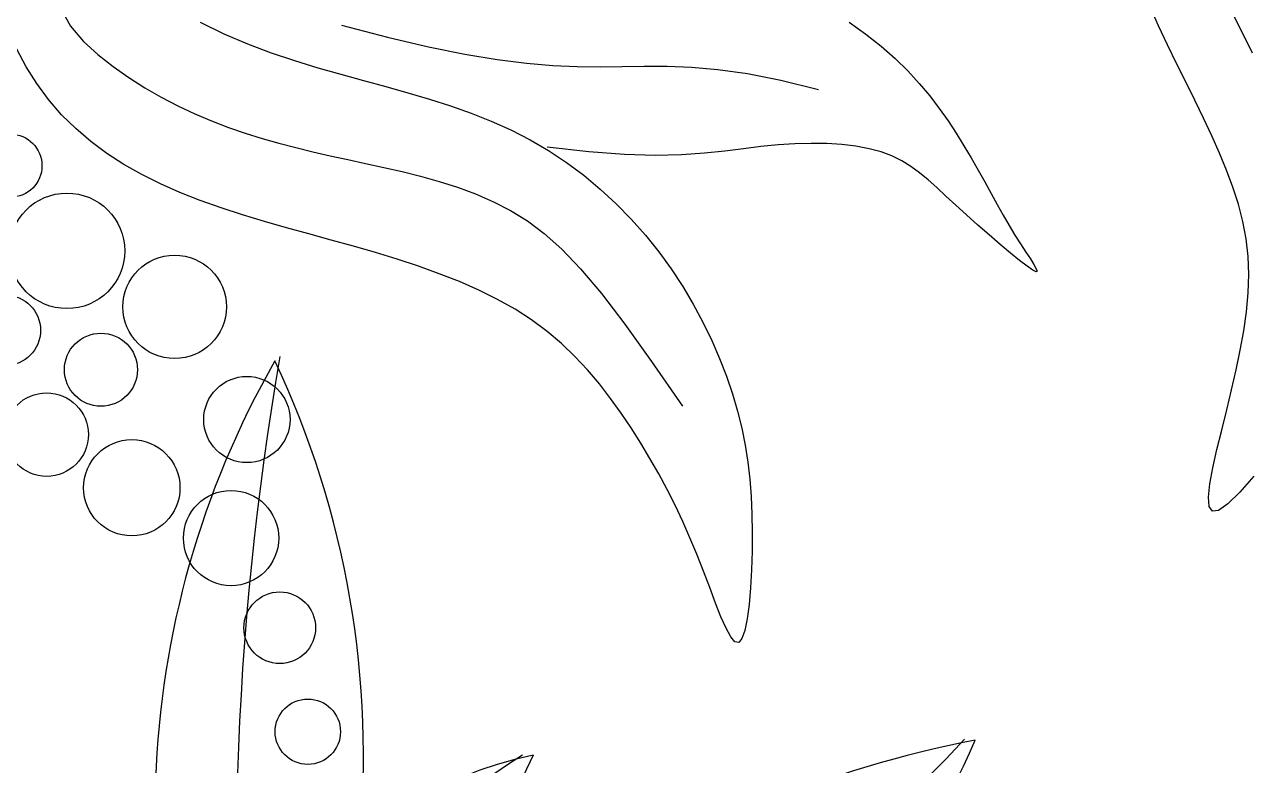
# Model space of a CAD drawing. Header units: millimetres. Extents: x -1030105 to 906887, y -616134 to 1220667.
# Drawn here: x -90820 to -89436, y 566462 to 567300 of the extents above; entities that cross this region are included whole.
import ezdxf

# ---------------------------------------------------------------- set-up
doc = ezdxf.new("R2010")
doc.units = ezdxf.units.MM
doc.header["$MEASUREMENT"] = 0
doc.linetypes.add('DASHED', pattern=[0.75, 0.5, -0.25])
doc.layers.add('A-Furniture', color=143, linetype='Continuous')
doc.layers.add('A-Tree', color=98, linetype='Continuous')
doc.layers.add('A-Wall', color=6, linetype='Continuous', lineweight=9)

# ---------------------------------------------------------------- blocks, each defined once
blk = doc.blocks.new('FUR')
at = {"layer": 'A-Furniture'}
blk.add_spline([(-31577.95049999998, 44170.97072861483), (-34212.45049999998, 44181.97072861483), (-38172.95049999998, 42979.47072861483), (-41005.45049999998, 44156.97072861483), (-44339.45049999998, 43505.47072861483), (-44384.95049999998, 40251.47072861483), (-39976.95049999998, 38315.47072861483), (-37603.95049999998, 38562.47072861483), (-37278.45049999998, 37464.47072861483), (-37613.95049999998, 35077.47072861483), (-36804.95049999998, 33745.97072861483), (-35038.45049999998, 33291.97072861483), (-32531.95049999998, 34307.97072861483), (-31858.95049999998, 35622.47072861483), (-32162.95049999998, 37145.97072861483), (-32096.95049999998, 38243.97072861483), (-31184.45049999998, 38732.97072861483), (-29175.95049999998, 40283.97072861483), (-28903.95049999998, 42529.97072861483), (-31577.95049999998, 44170.97072861483)], degree=3, dxfattribs=at)
blk = doc.blocks.new('CAY8')
at = {"color": 0, "linetype": 'ByBlock'}
for p, q in [((346.7311261301747, -81.96489650774129), (353.0169721047296, -89.0286635985085)), ((320.2675894431468, -95.70737912934965), (314.9098129637077, -89.24958427443744)), ((353.0169721047296, -89.0286635985085), (359.4279510451615, -96.29876317023263)), ((325.7379855918425, -102.096396245046), (320.2675894431468, -95.70737912934965)), ((331.2584349264962, -108.4103831796874), (325.7379855918425, -102.096396245046)), ((336.7663709649223, -114.6430874924172), (331.2584349264962, -108.4103831796874)), ((342.1992272238876, -120.7882567417237), (336.7663709649223, -114.6430874924172)), ((347.4944372204209, -126.8396384863572), (342.1992272238876, -120.7882567417237)), ((199.5227251242995, -127.1535733061446), (207.2830545445195, -130.0292053152061)), ((352.5936055708607, -132.8003590267017), (347.4944372204209, -126.8396384863572)), ((207.2830545445195, -130.0292053152061), (214.5553653985717, -133.1268010559488)), ((214.5553653985717, -133.1268010559488), (221.295861148481, -136.4239556645243)), ((357.4550212870181, -138.7110596303955), (352.5936055708607, -132.8003590267017)), ((221.295861148481, -136.4239556645243), (227.5358250360605, -139.8961801791356)), ((227.5358250360605, -139.8961801791356), (233.3253102470062, -143.5184646133839)), ((362.0411444782458, -144.6217603078239), (357.4550212870181, -138.7110596303955)), ((233.3253102470062, -143.5184646133839), (238.7143699678654, -147.2657989798226)), ((238.7143699678654, -147.2657989798226), (243.75305738512, -151.1131732928388)), ((366.3144352551408, -150.5824810691756), (362.0411444782458, -144.6217603078239)), ((243.75305738512, -151.1131732928388), (248.4914256846623, -155.0355775654443)), ((370.237353728824, -156.6432419239845), (366.3144352551408, -150.5824810691756)), ((153.5963197916226, -159.4727615560314), (165.5074139600929, -157.9534022574426)), ((165.5074139600929, -157.9534022574426), (179.1265731094627, -156.959253560859)), ((179.1265731094627, -156.959253560859), (194.8010412199674, -156.6028606262462)), ((248.4914256846623, -155.0355775654443), (252.9795280529088, -159.0080018111094)), ((373.7723600083209, -162.8540628821775), (370.237353728824, -156.6432419239845)), ((133.5093504791894, -163.6369313154992), (143.0460466244058, -161.4047862953503)), ((143.0460466244058, -161.4047862953503), (153.5963197916226, -159.4727615560314)), ((252.9795280529088, -159.0080018111094), (257.2674176760793, -163.0054360432387)), ((376.8819142050797, -169.2649639540086), (373.7723600083209, -162.8540628821775)), ((116.0877133358463, -168.5514015560675), (124.6389873761964, -166.0566514559887)), ((124.6389873761964, -166.0566514559887), (133.5093504791894, -163.6369313154992)), ((257.2674176760793, -163.0054360432387), (261.3978483173214, -167.0018281834691)), ((261.3978483173214, -167.0018281834691), (265.3843760482141, -170.9669577852528)), ((98.56596987055127, -173.328316022742), (107.5082843779692, -171.0086364549843)), ((107.5082843779692, -171.0086364549843), (116.0877133358463, -168.5514015560675)), ((265.3843760482141, -170.9669577852528), (269.2332575170021, -174.8695623102085)), ((379.5284764288463, -175.925965149012), (376.8819142050797, -169.2649639540086)), ((66.76499400793728, -179.0118427601901), (78.4664885814509, -177.3674341555652)), ((78.4664885814509, -177.3674341555652), (88.97609257027398, -175.4604202495448)), ((88.97609257027398, -175.4604202495448), (98.56596987055127, -173.328316022742)), ((203.8439835382833, -176.7442659313074), (197.7140323831209, -178.3157287300182)), ((209.7612086518802, -175.5229433864206), (203.8439835382833, -176.7442659313074)), ((215.418782861454, -174.6767711556222), (209.7612086518802, -175.5229433864206)), ((220.7697813054638, -174.2307592990455), (215.418782861454, -174.6767711556222)), ((225.7672791215173, -174.2099178768894), (220.7697813054638, -174.2307592990455)), ((230.3898994274514, -174.6288360909366), (225.7672791215173, -174.2099178768894)), ((234.7184572647693, -175.4604197093049), (230.3898994274514, -174.6288360909366)), ((238.8593156533043, -176.6671536417616), (234.7184572647693, -175.4604197093049)), ((242.9188376139373, -178.211522797943), (238.8593156533043, -176.6671536417616)), ((269.2332575170021, -174.8695623102085), (272.9507493716683, -178.6783792198894)), ((381.6901484105347, -182.8745814775957), (379.5284764288463, -175.925965149012)), ((2.596831954231675, -182.2131245753899), (21.78752782337142, -181.9942869718707)), ((21.78752782337142, -181.9942869718707), (38.69767752481312, -181.3627841485632)), ((38.69767752481312, -181.3627841485632), (53.59944495457057, -180.3561310844434)), ((53.59944495457057, -180.3561310844434), (66.76499400793728, -179.0118427601901)), ((185.0036513964897, -182.409034847331), (178.5170712893469, -184.8808580459936)), ((191.4182800483923, -180.2123217219614), (185.0036513964897, -182.409034847331)), ((197.7140323831209, -178.3157287300182), (191.4182800483923, -180.2123217219614)), ((247.0033861678112, -180.0560120871578), (242.9188376139373, -178.211522797943)), ((251.2193243358724, -182.1631064195008), (247.0033861678112, -180.0560120871578)), ((255.6730151386746, -184.4952907043462), (251.2193243358724, -182.1631064195008)), ((272.9507493716683, -178.6783792198894), (276.5431082608502, -182.3621459755868)), ((276.5431082608502, -182.3621459755868), (280.0165908324652, -185.889600039116)), ((178.5170712893469, -184.8808580459936), (171.9387270072057, -187.5954867054807)), ((260.4708215968367, -187.0150498516577), (255.6730151386746, -184.4952907043462)), ((265.6669679956922, -189.6744479554163), (260.4708215968367, -187.0150498516577)), ((280.0165908324652, -185.889600039116), (283.3774537347581, -189.2294788722265)), ((383.407598364096, -190.0983079535345), (381.6901484105347, -182.8745814775957)), ((164.9818555041948, -190.491438006733), (157.292956151703, -193.499934579273)), ((171.9387270072057, -187.5954867054807), (164.9818555041948, -190.491438006733)), ((271.1071236775333, -192.383865848029), (265.6669679956922, -189.6744479554163)), ((276.5848192492358, -195.043263546575), (271.1071236775333, -192.383865848029)), ((283.3774537347581, -189.2294788722265), (286.6319536168903, -192.3505199360134)), ((286.6319536168903, -192.3505199360134), (289.7623633073836, -195.218334453004)), ((384.7371361242567, -197.5721345893817), (383.407598364096, -190.0983079535345)), ((-52.71558858613389, -196.0592909230163), (-42.26333630129193, -198.0444609446185)), ((148.5185283224291, -196.5521990518373), (138.3050713880239, -199.5794540536208)), ((157.292956151703, -193.499934579273), (148.5185283224291, -196.5521990518373)), ((281.893585317348, -197.5526010681333), (276.5848192492358, -195.043263546575)), ((289.7623633073836, -195.218334453004), (292.6550203635288, -197.7860286895575)), ((-42.26333630129193, -198.0444609446185), (-31.98001362186733, -199.4669056055263)), ((-31.98001362186733, -199.4669056055263), (-21.86249227425833, -200.4204124664666)), ((-21.86249227425833, -200.4204124664666), (-11.90764398447027, -200.9987690869875)), ((-11.90764398447027, -200.9987690869875), (-2.112340480145576, -201.2957630271612)), ((-2.112340480145576, -201.2957630271612), (7.526546512710411, -201.4051818473872)), ((7.526546512710411, -201.4051818473872), (17.01214526737203, -201.4208131071482)), ((17.01214526737203, -201.4208131071482), (26.3481054702952, -201.4312339471635)), ((26.3481054702952, -201.4312339471635), (35.54016245791172, -201.5041798275324)), ((35.54016245791172, -201.5041798275324), (44.59457298055531, -201.7021757875609)), ((44.59457298055531, -201.7021757875609), (53.51759378744646, -202.08774686793)), ((53.51759378744646, -202.08774686793), (62.31548162891886, -202.7234181082731)), ((138.3050713880239, -199.5794540536208), (126.2990847209239, -202.512922213622)), ((286.8269524882217, -199.8118384293248), (281.893585317348, -197.5526010681333)), ((291.17845136906, -201.7209356470976), (286.8269524882217, -199.8118384293248)), ((294.7416125660839, -203.1798527386618), (291.17845136906, -201.7209356470976)), ((292.6550203635288, -197.7860286895575), (295.172278522894, -200.0035826722869)), ((295.172278522894, -200.0035826722869), (297.176491522916, -201.8209764281328)), ((297.176491522916, -201.8209764281328), (298.5300131012282, -203.1881899840355)), ((385.7350715252851, -205.2710513987386), (384.7371361242567, -197.5721345893817)), ((-108.8130838729248, -205.0147652299911), (-102.6612712326587, -211.4275453448263)), ((62.31548162891886, -202.7234181082731), (70.99449325425849, -203.6717145489438)), ((70.99449325425849, -203.6717145489438), (79.56088541379904, -204.9951612300338)), ((79.56088541379904, -204.9951612300338), (88.02091485676101, -206.7562831915038)), ((88.02091485676101, -206.7562831915038), (96.37562443445677, -209.0030163026368)), ((112.1470676923218, -205.283826160643), (95.49551967498155, -207.8233885242062)), ((126.2990847209239, -202.512922213622), (112.1470676923218, -205.283826160643)), ((297.3099666859725, -204.0885497209656), (294.7416125660839, -203.1798527386618)), ((298.7343969452213, -204.3719966037079), (297.3099666859725, -204.0885497209656)), ((298.5300131012282, -203.1881899840355), (299.0951969961843, -204.0552033669355)), ((299.0951969961843, -204.0552033669355), (298.7343969452213, -204.3719966037079)), ((386.4577144018422, -213.1700483954028), (385.7350715252851, -205.2710513987386)), ((-102.6612712326587, -211.4275453448263), (-95.97827885091647, -216.0436819114166)), ((96.37562443445677, -209.0030163026368), (104.6052014014585, -211.7249397471878)), ((104.6052014014585, -211.7249397471878), (112.6846191144305, -214.8970435390202)), ((-95.97827885091647, -216.0436819114166), (-88.96713011579232, -219.5614167379445)), ((112.6846191144305, -214.8970435390202), (120.5888509292508, -218.4943176916695)), ((386.961374588851, -221.2441155928445), (386.4577144018422, -213.1700483954028)), ((-88.96713011579232, -219.5614167379445), (-81.80170366987113, -222.5657442393986)), ((120.5888509292508, -218.4943176916695), (128.2928702020599, -222.4917522185406)), ((387.3023619202522, -229.4682430042067), (386.961374588851, -221.2441155928445)), ((-115.5537142186495, -231.9022997641132), (-121.0011693238903, -226.0640229656983)), ((-81.80170366987113, -222.5657442393986), (-74.53929917553432, -225.18866926179)), ((-74.53929917553432, -225.18866926179), (-67.20807155004695, -227.4489492583944)), ((128.2928702020599, -222.4917522185406), (135.7716502886051, -226.8643371331036)), ((135.7716502886051, -226.8643371331036), (143.0001645456814, -231.5870624488289)), ((-109.6557804374952, -237.3310374153716), (-115.5537142186495, -231.9022997641132)), ((-67.20807155004695, -227.4489492583944), (-59.83617571080504, -229.3653416820289)), ((-59.83617571080504, -229.3653416820289), (-52.45176657494267, -230.9566039857073)), ((-52.45176657494267, -230.9566039857073), (-45.08299905965941, -232.2414936224432)), ((143.0001645456814, -231.5870624488289), (149.9533863285778, -236.6349181787937)), ((387.5369862306416, -237.8174206428284), (387.3023619202522, -229.4682430042067)), ((-45.08299905965941, -232.2414936224432), (-37.75802808280969, -233.2387680457086)), ((-37.75802808280969, -233.2387680457086), (-30.50500856074177, -233.9671847082554)), ((-30.50500856074177, -233.9671847082554), (-23.34218906023852, -234.4475852502346)), ((-23.34218906023852, -234.4475852502346), (-16.24819274124275, -234.7091480602157)), ((-16.24819274124275, -234.7091480602157), (-9.191736413542458, -234.783135712989)), ((-9.191736413542458, -234.783135712989), (-2.141536886401809, -234.7008107841302)), ((-2.141536886401809, -234.7008107841302), (4.933689030522146, -234.4934358490191)), ((4.933689030522146, -234.4934358490191), (12.06522452875106, -234.1922734823802)), ((12.06522452875106, -234.1922734823802), (19.28435279816949, -233.8285862599205)), ((19.28435279816949, -233.8285862599205), (26.62235702997168, -233.4336367568885)), ((26.62235702997168, -233.4336367568885), (34.10009269241891, -233.0454610758734)), ((34.10009269241891, -233.0454610758734), (41.69670436806518, -232.7291894287609)), ((41.69670436806518, -232.7291894287609), (49.380908916728, -232.5567255537298)), ((49.380908916728, -232.5567255537298), (57.12142319815939, -232.5999731905304)), ((57.12142319815939, -232.5999731905304), (64.8869640731591, -232.930836077996)), ((64.8869640731591, -232.930836077996), (72.6462484009553, -233.6212179550257)), ((72.6462484009553, -233.6212179550257), (80.36799304202032, -234.7430225601256)), ((80.36799304202032, -234.7430225601256), (88.02091485676101, -236.3681536329805)), ((88.02091485676101, -236.3681536329805), (95.63733993699316, -238.6039457755087)), ((149.9533863285778, -236.6349181787937), (156.6083745520609, -241.9797680675165)), ((-103.3574211663199, -242.3033420568954), (-109.6557804374952, -237.3310374153716)), ((95.63733993699316, -238.6039457755087), (103.5040313038353, -241.6994570438019)), ((103.5040313038353, -241.6994570438019), (111.9713612101423, -245.939176357364)), ((387.7267712288176, -246.2114080524316), (387.5369862306416, -237.8174206428284)), ((-96.70868959114705, -246.7723198262374), (-103.3574211663199, -242.3033420568954)), ((-89.75338225807172, -250.7041029385055), (-96.70868959114705, -246.7723198262374)), ((111.9713612101423, -245.939176357364), (121.3897019096203, -251.6075926352405)), ((156.6083745520609, -241.9797680675165), (162.9505303616697, -247.5809707781427)), ((387.9540961162656, -254.3490428971545), (387.7267712288176, -246.2114080524316)), ((-82.51026915557122, -254.1169279278674), (-89.75338225807172, -250.7041029385055)), ((121.3897019096203, -251.6075926352405), (132.1094256544038, -258.9891947965425)), ((162.9505303616697, -247.5809707781427), (168.9673404604564, -253.3947587066341)), ((-74.99186362957516, -257.0420574059808), (-82.51026915557122, -254.1169279278674)), ((168.9673404604564, -253.3947587066341), (174.646291551735, -259.3773642463984)), ((388.3065539695908, -261.8739323716491), (387.9540961162656, -254.3490428971545)), ((-67.21067902791219, -259.5107539848304), (-74.99186362957516, -257.0420574059808)), ((-59.17922869827999, -261.5542802762702), (-67.21067902791219, -259.5107539848304)), ((-50.910025987263, -263.2038988930053), (-59.17922869827999, -261.5542802762702)), ((132.1094256544038, -258.9891947965425), (144.480904698461, -268.3684717614942)), ((174.646291551735, -259.3773642463984), (179.9748703394089, -265.4850197928736)), ((405.0722858179379, -260.6797036170228), (401.3182968481724, -268.4713668582099)), ((-42.41558424301729, -264.4908724468896), (-50.910025987263, -263.2038988930053)), ((-33.70841681199636, -265.446463549908), (-42.41558424301729, -264.4908724468896)), ((-24.80520811560382, -266.1061031210684), (-33.70841681199636, -265.446463549908)), ((-15.73932686849548, -266.5218953043277), (-24.80520811560382, -266.1061031210684)), ((-6.548312858443751, -266.7501125522376), (-15.73932686849548, -266.5218953043277)), ((179.9748703394089, -265.4850197928736), (184.9405635263993, -271.6739577403187)), ((388.8717378644815, -268.4296836701087), (388.3065539695908, -261.8739323716491)), ((2.730294126124136, -266.8470273151233), (-6.548312858443751, -266.7501125522376)), ((12.05895429710836, -266.8689120448162), (2.730294126124136, -266.8470273151233)), ((21.40012786575426, -266.8720391924926), (12.05895429710836, -266.8689120448162)), ((30.71627504422395, -266.9126812095255), (21.40012786575426, -266.8720391924926)), ((39.96985604467955, -267.0471105474844), (30.71627504422395, -266.9126812095255)), ((49.12437382765529, -267.3284734300451), (39.96985604467955, -267.0471105474844)), ((58.1475023521507, -267.7974111751373), (49.12437382765529, -267.3284734300451)), ((67.0079583255374, -268.4914388730595), (58.1475023521507, -267.7974111751373)), ((75.67445845630027, -269.4480716137823), (67.0079583255374, -268.4914388730595)), ((84.11571945154901, -270.7048244879315), (75.67445845630027, -269.4480716137823)), ((92.30045801944107, -272.2992125858054), (84.11571945154901, -270.7048244879315)), ((144.480904698461, -268.3684717614942), (158.8545112940574, -280.0299124484864)), ((389.7372408767569, -273.6599039869234), (388.8717378644815, -268.4296836701087)), ((401.3182968481724, -268.4713668582099), (397.91468018247, -274.3247536005128)), ((100.1973908680684, -274.2687509973093), (92.30045801944107, -272.2992125858054)), ((107.7752347048681, -276.6509548135273), (100.1973908680684, -274.2687509973093)), ((184.9405635263993, -271.6739577403187), (189.5308578166096, -277.9004104833857)), ((390.9906560827603, -277.2082005162865), (389.7372408767569, -273.6599039869234)), ((397.91468018247, -274.3247536005128), (395.0115953794248, -277.8334509907418)), ((115.012091218452, -279.4697920142189), (107.7752347048681, -276.6509548135273)), ((121.9236020216067, -282.6950421409838), (115.012091218452, -279.4697920142189)), ((158.8545112940574, -280.0299124484864), (175.580617695161, -294.2580057777432)), ((189.5308578166096, -277.9004104833857), (193.7332399130264, -284.1206104171197)), ((392.7195765582455, -278.7181804529155), (390.9906560827603, -277.2082005162865)), ((395.0115953794248, -277.8334509907418), (392.7195765582455, -278.7181804529155)), ((128.5347937070492, -286.2829376254067), (121.9236020216067, -282.6950421409838)), ((134.8706928684132, -290.1897108989415), (128.5347937070492, -286.2829376254067)), ((193.7332399130264, -284.1206104171197), (197.543538717453, -290.3053791371694)), ((140.9563260979576, -294.3715943929765), (134.8706928684132, -290.1897108989415)), ((197.543538717453, -290.3053791371694), (200.990951921196, -296.4838950474932)), ((146.8167199897744, -298.7848205387691), (140.9563260979576, -294.3715943929765)), ((152.4769011361877, -303.3856217676421), (146.8167199897744, -298.7848205387691)), ((200.990951921196, -296.4838950474932), (204.1130194145098, -302.6999257534389)), ((157.961896130766, -308.1302305115732), (152.4769011361877, -303.3856217676421)), ((204.1130194145098, -302.6999257534389), (206.9472810867319, -308.9972388603546)), ((163.2936032423986, -312.983215882201), (157.961896130766, -308.1302305115732)), ((206.9472810867319, -308.9972388603546), (209.5312768271997, -315.4196019740466)), ((168.4814074436163, -317.9424937139975), (163.2936032423986, -312.983215882201)), ((209.5312768271997, -315.4196019740466), (211.9025465264294, -322.010782699339)), ((173.5315653824018, -323.0143165224708), (168.4814074436163, -317.9424937139975)), ((178.4503337074584, -328.2049368221469), (173.5315653824018, -323.0143165224708)), ((211.9025465264294, -322.010782699339), (214.0986300738896, -328.8145486416452)), ((183.2439690670308, -333.5206071282064), (178.4503337074584, -328.2049368221469)), ((214.0986300738896, -328.8145486416452), (216.1570673589176, -335.8746674067716)), ((187.9187281089708, -338.967579955568), (183.2439690670308, -333.5206071282064)), ((192.480867482047, -344.5521078198053), (187.9187281089708, -338.967579955568)), ((216.1570673589176, -335.8746674067716), (218.0966283267062, -343.1828023815233)), ((196.9366438341767, -350.2804432355097), (192.480867482047, -344.5521078198053)), ((218.0966283267062, -343.1828023815233), (219.8610031423323, -350.5222000789272)), ((201.2787577422878, -356.1161132718607), (196.9366438341767, -350.2804432355097)), ((219.8610031423323, -350.5222000789272), (221.375112026597, -357.6240027934018)), ((205.4456854986947, -361.8517432147546), (201.2787577422878, -356.1161132718607)), ((221.375112026597, -357.6240027934018), (222.563875200367, -364.2193528197586)), ((209.3623473236748, -367.2372329042828), (205.4456854986947, -361.8517432147546)), ((222.563875200367, -364.2193528197586), (223.3522128841814, -370.039392452547)), ((212.9536634382257, -372.0224821794891), (209.3623473236748, -367.2372329042828)), ((223.3522128841814, -370.039392452547), (223.6650452984486, -374.8152639865784)), ((216.1445540622972, -375.957390880596), (212.9536634382257, -372.0224821794891)), ((223.6650452984486, -374.8152639865784), (223.4272926637077, -378.278109716337)), ((218.8599394169523, -378.7918588470402), (216.1445540622972, -375.957390880596)), ((221.0247397229268, -380.2757859189787), (218.8599394169523, -378.7918588470402)), ((223.4272926637077, -378.278109716337), (222.563875200367, -380.1590719363721)), ((222.563875200367, -380.1590719363721), (221.0247397229268, -380.2757859189787))]:
    blk.add_line(p, q, dxfattribs=at)
for centre, radius in [((-111.1820400085398, -272.0462033319909), 12.7195865036326), ((-80.16936203082696, -299.164323467061), 23.27999257596779), ((-32.3581772137095, -309.4950233263644), 20.86410866022382), ((-95.67571401101122, -336.613143461369), 14.20473588090774), ((-54.32548536825743, -341.7784933912171), 14.72419676962489), ((7.699844604447208, -345.6525105534074), 17.37954461395085), ((-68.53963052391009, -372.7706118288024), 16.83705964930526), ((-29.77378954723645, -384.3926633153733), 19.41314046695245), ((14.16080077881088, -393.4320304070188), 19.19855683043559), ((42.58909109044362, -423.1328160773392), 14.43790307745188), ((64.55639924466414, -460.5816360717126), 13.16945528490697)]:
    blk.add_circle(centre, radius, dxfattribs=at)
blk = doc.blocks.new('C2')
at = {"layer": 'A-Tree', "color": 8}
for centre, radius, start, end in [((597.8066810533492, 647.4478162748856), 512.9644939609045, 150.2411395785226, 205.8089924024951), ((1840.520802863575, 614.663511470193), 1710.013328275341, 170.2399811561488, 186.1147769933549), ((-319.6332879893016, 679.0836772795301), 522.1291424384847, 354.3326332317999, 25.28039436258732), ((-212.9250783589523, 1393.706720260845), 1033.274465553102, 289.6317747364299, 316.9415872008503), ((678.9583471508013, 29.49553686170839), 671.2071327478785, 101.2486208017848, 143.9898653391894), ((119.8017681216515, 874.5129376781988), 467.1576890094693, 274.4072576754843, 336.4430840679565), ((339.0637494305702, 477.7074091385002), 205.6003621570023, 101.4267094931179, 190.9876748326544), ((460.7013213895043, 408.7795932609588), 318.5844515836241, 121.9055202391609, 175.1858926215441), ((1238.200356553214, 234.6638037646771), 1039.70912533752, 154.6853166608095, 162.4500908880103)]:
    blk.add_arc(centre, radius, start, end, dxfattribs=at)
blk = doc.blocks.new('CÂY')
at = {"layer": 'A-Tree', "color": 8, "ltscale": 10, "xscale": 2.803183510899545, "yscale": 2.803183510899545, "zscale": 2.803183510899545, "rotation": 344.7182619397978}
blk.add_blockref('CAY8', (-1140.295243937842, 58681.97705247079), dxfattribs=at)
at = {"layer": 'A-Tree', "color": 8, "ltscale": 10, "xscale": 2, "yscale": 2, "zscale": 2}
blk.add_blockref('C2', (-1648.179108837692, 56003.80491741677), dxfattribs=at)
blk = doc.blocks.new('BỐ TRÍ LAY OUT')
at = {"layer": 'A-Furniture', "color": 3}
for name, p in [('CÂY', (4286.75486311756, 4469.288343299762)), ('FUR', (48783.7433631176, 18654.71482977469))]:
    blk.add_blockref(name, p, dxfattribs=at)
blk = doc.blocks.new('TƯỜNG KIẾN TRÚC')
at = {"color": 0}
blk.add_lwpolyline([(-59109.45050007258, -10951.41178502212, 0.3007712608834658), (-59433.48834112042, -20977.9515451272, -0.1109267746102993), (-58324.95049999893, -25392.9117849312, 0.2744959358900485), (-54764.67693125011, -30745.50201954215), (-54870.07724847212, -30916.70735113195, -0.2737434813125313), (-58524.82350961678, -25400.4982577007, 0.110781498324218), (-59608.28799956816, -21075.5089369925, -0.3003100924078351), (-59276.732707736, -10841.56509468262, 0.1203599662711941), (-56712.10026304639, -2725.501215154189, -0.428868107866043), (-44402.02985209874, 7806.991538148141), (-44422.95049881186, 7608.088214958785, 0.4288927192910423), (-56512.45050001712, -2737.411785252159, -0.1204783687929575)], format="xyb", close=True, dxfattribs=at)
blk = doc.blocks.new('KIẾN TRÚC')
h = blk.add_hatch(color=9)
h.dxf.hatch_style = 1
edge = h.paths.add_edge_path(flags=16)
edge.add_line((62281.95049999998, 27412.02927138517), (55232.82389649404, 27412.02927138505))
edge.add_arc((32545.50878812408, 30716.66293956665), 22926.72829924391, 284.53695158247865, 351.7125813344091, ccw=False)
edge.add_line((38300.21700792988, 8523.911784915952), (13217.51784992669, 8523.911784910597))
edge.add_arc((23753.10182550838, 24110.84943410289), 18813.58963585476, 227.7677182561868, 235.9442986410003, ccw=False)
edge.add_arc((7788.819823088517, 12733.3910908635), 4187.039666959467, 236.0590124962323, 322.4360737019827, ccw=False)
edge.add_arc((13873.5970987339, 18503.25729619298), 12505.26566685072, 190.8327360748526, 227.6605687844487, ccw=False)
edge.add_arc((25477.52443721271, 20792.18331255531), 24332.69085544715, 180.6832153365221, 190.991126688788, ccw=False)
edge.add_arc((3282.93561756362, 20557.21277457592), 2137.084471138149, 101.08076224722828, 181.479400931386, ccw=False)
edge.add_line((2872.204064266523, 22654.45611475036), (4986.06665855035, 23013.11448664329))
edge.add_arc((28039.69241930227, 24288.4119512235), 23088.87273861522, 153.2014320220877, 183.1663029992741, ccw=False)
edge.add_arc((10232.26976538847, 40544.64471371844), 6483.106001901682, 182.8401094538115, 244.3962742115525, ccw=False)
edge.add_arc((-6425.00274742386, 39970.86676714511), 10185.26120742048, 1.420812516492314, 26.70695635716553)
edge.add_arc((10590.58143904217, 49414.25633883046), 9292.69259551461, 144.7133172211654, 211.5754885360199, ccw=False)
edge.add_arc((-12326.15115191392, 64090.21360378864), 17935.64217367859, 328.7375359512051, 356.1899532233969)
edge.add_arc((16735.32676788772, 62308.59922571364), 11181.04393981935, 84.1243873636841, 176.9761863570094, ccw=False)
edge.add_arc((20708.98128665387, 99752.52490135818), 26473.21942281876, 263.8653720447036, 288.4869561324928)
edge.add_arc((35667.35201082098, 54479.70646712999), 21207.13938727637, 73.35106851793267, 108.03023985438841, ccw=False)
edge.add_arc((44765.46109434243, 84516.17499720305), 10177.42256554817, 252.7258710955127, 285.7130125077479)
edge.add_arc((49658.99676799333, 68415.98596348311), 6655.601145545619, 49.49953772748103, 108.7311152981473, ccw=False)
edge.add_arc((48035.04809900769, 66009.84854850778), 9545.540963997893, -2.328829575281418, 51.46764420018991, ccw=False)
edge.add_line((57572.70516659174, 65621.96975748474), (49483.50000000001, 65623.9117849106))
edge.add_line((49483.50000000001, 65623.9117849106), (62281.95049999965, 65623.9117849191))
edge.add_line((62281.95049999965, 65623.9117849191), (62281.95049999998, 27412.02927138517))
h.paths.add_polyline_path([(0, 77895.5), (64428.50000000001, 77895.5), (64428.50000000001, -0.577250000089407), (-1.792749999687658, 0.577250000089407)])
at = {"layer": 'A-Wall'}
blk.add_blockref('TƯỜNG KIẾN TRÚC', (62285.79396247002, 65615.61311326921), dxfattribs=at)

msp = doc.modelspace()

# ---------------------------------------------------------------- linework, layer by layer
at = {"color": 1, "linetype": 'DASHED', "ltscale": 1000, "const_width": 50}
msp.add_lwpolyline([(-95670.36382637039, 506057.7127576224, -0.1976179126471055), (-98776.4909959755, 504407.8530505756, -0.1933850795687879), (-101327.4665850348, 505136.2682151492, -0.1620892894414481), (-105187.3251048478, 512029.4862030041, -0.0450071005246337), (-105631.9365025142, 516378.5384931223, -0.3659412979444954), (-103906.2959357335, 518530.9561147504), (-101743.9030274843, 518897.8486090698, -0.1357393945070406), (-99338.88206733699, 530570.340333024, -0.2750178852905023), (-103021.3730096331, 536099.9135275302, 0.1107814983251507), (-104104.8374997806, 540424.9028483479, -0.3003100923854334), (-103773.2822078853, 550658.8466900261, 0.1203599662960986), (-101208.6497629923, 558774.9105705839, -0.4288681078624456), (-88898.57935298752, 569307.4033231586, 0.107847157214301), (-77675.15854412533, 570521.9329957211, -0.1524819869208155), (-65035.16077594279, 570674.3053047663, 0.1449358142641596), (-59256.79872041271, 570595.5800135372, -0.2643588036035894), (-52796.99522499467, 569353.4099046133, -0.2237263001650759), (-49205.79483340826, 561498.4697574847), (-44496.54950000049, 561500.4117849191), (-44496.54950000002, 523288.5292713851), (-51545.67610350606, 523288.5292713851, -0.3011393681377011), (-68478.28299209109, 504400.4117849106), (-93560.98215007345, 504400.4117849106, -0.03627546227429911), (-95670.36382637039, 506057.7127576224)], format="xyb", dxfattribs=at)

# ---------------------------------------------------------------- block references
at = {"color": 3}
for name, p in [('KIẾN TRÚC', (-106778.5, 495876.5)), ('BỐ TRÍ LAY OUT', (-93480.29286311776, 504642.1131132607))]:
    msp.add_blockref(name, p, dxfattribs=at)

doc.saveas('drawing.dxf')
